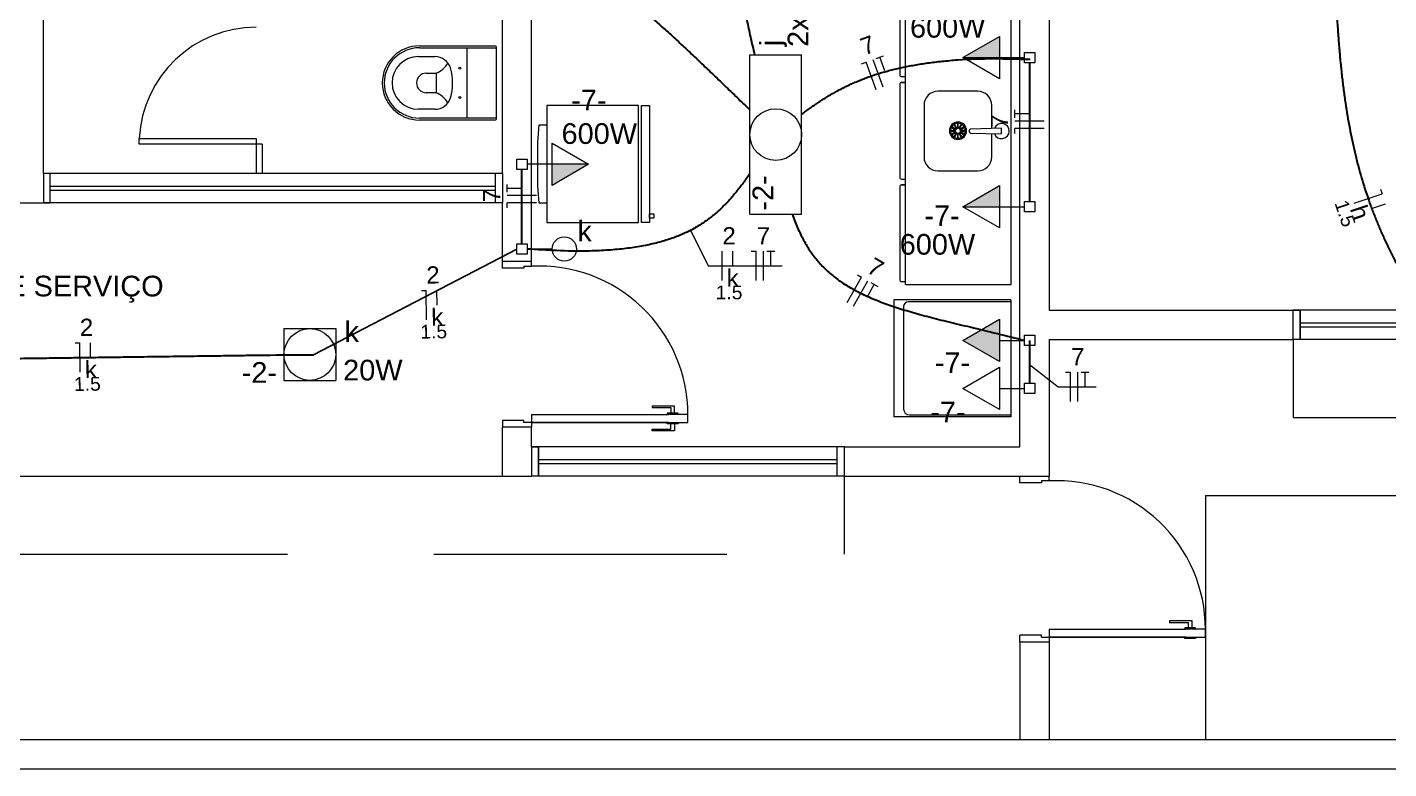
# Model space of a CAD drawing. Header units: millimetres. Extents: x 234.6 to 276.6, y 175.2 to 204.9.
# Drawn here: x 249.55 to 256.52, y 189.11 to 192.91 of the extents above; entities that cross this region are included whole.
import ezdxf

# ---------------------------------------------------------------- set-up
doc = ezdxf.new("R2010")
doc.units = ezdxf.units.MM
doc.header["$LTSCALE"] = 3
doc.header["$MEASUREMENT"] = 0
doc.linetypes.add('Dashed', pattern=[0.75, 0.5, -0.25])
for name, color, linetype, lineweight in [('CROQUI', 1, 'Continuous', 13), ('EL-Condutos', 3, 'Continuous', 30), ('EL-Fios', 2, 'Continuous', 20), ('EL-Textos fios', 2, 'Continuous', 20), ('EL-Textos pontos', 2, 'Continuous', 20), ('P-SIMBOL', 170, 'Continuous', 20), ('TEXTO', 3, 'Continuous', 30)]:
    doc.layers.add(name, color=color, linetype=linetype, lineweight=lineweight)
doc.layers.add('Fio', color=1, linetype='Continuous')
doc.styles.add('Arial', font='arial.ttf')

msp = doc.modelspace()

# ---------------------------------------------------------------- hatches: boundary and pattern name
at = {"layer": 'P-SIMBOL', "linetype": 'Continuous'}
for points in [[(254.5312, 192.7537), (254.3437, 192.7537), (254.5312, 192.8619)], [(252.2402, 192.207), (252.4277, 192.207), (252.2402, 192.0987)], [(254.5312, 191.9896), (254.3437, 191.9896), (254.5312, 192.0979)], [(254.5312, 191.413), (254.3437, 191.3047), (254.5312, 191.1965)]]:
    msp.add_hatch(color=256, dxfattribs=at).paths.add_polyline_path(points)

# ---------------------------------------------------------------- linework, layer by layer
at = {"layer": 'CROQUI'}
for p, q in [((254.6357, 190.7592), (254.6357, 195.6092)), ((249.6357, 192.1592), (249.6357, 195.4592)), ((251.9857, 192.1592), (251.9857, 195.4592)), ((254.7857, 195.4592), (254.7857, 191.4592)), ((252.1357, 192.0092), (252.1357, 193.9592)), ((254.0202, 193.2612), (254.0202, 192.6662)), ((254.0202, 193.2612), (254.0202, 192.6662)), ((254.0502, 191.6062), (254.0502, 193.3012)), ((251.5612, 192.8137), (251.9462, 192.8137)), ((251.5612, 192.8037), (251.9562, 192.8037)), ((251.8062, 192.4437), (251.8062, 192.8037)), ((251.9562, 192.4437), (251.9562, 192.8037)), ((251.5562, 192.7587), (251.6407, 192.7587)), ((251.5962, 192.6737), (251.6462, 192.6737)), ((251.6462, 192.6737), (251.6462, 192.5737)), ((254.0297, 192.6562), (254.0502, 192.6562)), ((254.0297, 192.6562), (254.0502, 192.6562)), ((254.0302, 192.6262), (254.0502, 192.6262)), ((254.0502, 192.6262), (254.0302, 192.6262)), ((251.6462, 192.5737), (251.5962, 192.5737)), ((254.0202, 192.6162), (254.0202, 192.1412)), ((254.0202, 192.6162), (254.0202, 192.1412)), ((254.2167, 192.5812), (254.2162, 192.5812)), ((254.4202, 192.5812), (254.2167, 192.5812)), ((251.6407, 192.4887), (251.5562, 192.4887)), ((252.6832, 192.5082), (252.2142, 192.5082)), ((252.2142, 192.5082), (252.2142, 191.9082)), ((252.6832, 191.9082), (252.6832, 192.5082)), ((252.6977, 191.9082), (252.6977, 192.5082)), ((252.6977, 192.5082), (252.7392, 192.5082)), ((252.7392, 192.5082), (252.7392, 191.9082)), ((254.1452, 192.5097), (254.1452, 192.2447)), ((254.4917, 192.3907), (254.4917, 192.5097)), ((251.9562, 192.4437), (251.5612, 192.4437)), ((251.9462, 192.4337), (251.5612, 192.4337)), ((254.3202, 192.4167), (254.3167, 192.4167)), ((254.3167, 192.4167), (254.3167, 192.3927)), ((254.3202, 192.3927), (254.3202, 192.4167)), ((252.1677, 192.3192), (252.1742, 192.4092)), ((252.1742, 192.4092), (252.2142, 192.4092)), ((254.2802, 192.3807), (254.2802, 192.3767)), ((254.3047, 192.3807), (254.2802, 192.3807)), ((254.2802, 192.3767), (254.3047, 192.3767)), ((254.2862, 192.3997), (254.2842, 192.3962)), ((254.2842, 192.3962), (254.3057, 192.3837)), ((254.3057, 192.3737), (254.2842, 192.3612)), ((254.2842, 192.3612), (254.2862, 192.3577)), ((254.3077, 192.3872), (254.2862, 192.3997)), ((254.2862, 192.3577), (254.3077, 192.3702)), ((254.3012, 192.4127), (254.2977, 192.4107)), ((254.2977, 192.4107), (254.3097, 192.3897)), ((254.3097, 192.3677), (254.2977, 192.3467)), ((254.2977, 192.3467), (254.3012, 192.3447)), ((254.3132, 192.3917), (254.3012, 192.4127)), ((254.3012, 192.3447), (254.3132, 192.3657)), ((254.3047, 192.3767), (254.3047, 192.3807)), ((254.3057, 192.3837), (254.3077, 192.3872)), ((254.3077, 192.3702), (254.3057, 192.3737)), ((254.3097, 192.3897), (254.3132, 192.3917)), ((254.3132, 192.3657), (254.3097, 192.3677)), ((254.3167, 192.3927), (254.3202, 192.3927)), ((254.3202, 192.3652), (254.3167, 192.3652)), ((254.3167, 192.3652), (254.3167, 192.3407)), ((254.3202, 192.3407), (254.3202, 192.3652)), ((254.3357, 192.4127), (254.3237, 192.3917)), ((254.3237, 192.3917), (254.3272, 192.3897)), ((254.3272, 192.3677), (254.3237, 192.3657)), ((254.3237, 192.3657), (254.3357, 192.3447)), ((254.3272, 192.3897), (254.3392, 192.4107)), ((254.3392, 192.3467), (254.3272, 192.3677)), ((254.3507, 192.3997), (254.3292, 192.3872)), ((254.3292, 192.3872), (254.3312, 192.3837)), ((254.3312, 192.3737), (254.3292, 192.3702)), ((254.3292, 192.3702), (254.3507, 192.3577)), ((254.3312, 192.3837), (254.3527, 192.3962)), ((254.3527, 192.3612), (254.3312, 192.3737)), ((254.3567, 192.3807), (254.3322, 192.3807)), ((254.3322, 192.3807), (254.3322, 192.3767)), ((254.3322, 192.3767), (254.3567, 192.3767)), ((254.3392, 192.4107), (254.3357, 192.4127)), ((254.3357, 192.3447), (254.3392, 192.3467)), ((254.3527, 192.3962), (254.3507, 192.3997)), ((254.3507, 192.3577), (254.3527, 192.3612)), ((254.3567, 192.3767), (254.3567, 192.3807)), ((254.5417, 192.3922), (254.3827, 192.3872)), ((254.3827, 192.3667), (254.5417, 192.3622)), ((254.4917, 192.2447), (254.4917, 192.3637)), ((254.5417, 192.3622), (254.5417, 192.3922)), ((250.1257, 192.3092), (250.1257, 192.3392)), ((250.1257, 192.3392), (250.7257, 192.3392)), ((250.7257, 192.3092), (250.1257, 192.3092)), ((250.7257, 192.3392), (250.7257, 192.3092)), ((250.7257, 192.3092), (250.7257, 192.1592)), ((250.7557, 192.3092), (250.7257, 192.3092)), ((250.7557, 192.3092), (250.7557, 192.1592)), ((252.1677, 192.0972), (252.1677, 192.3192)), ((254.3167, 192.3407), (254.3202, 192.3407)), ((254.1452, 192.2447), (254.1452, 192.2442)), ((254.4917, 192.2442), (254.4917, 192.2447)), ((249.6357, 192.1592), (249.6357, 192.0092)), ((251.1357, 192.1592), (249.6357, 192.1592)), ((251.9857, 192.1592), (249.6357, 192.1592)), ((249.6707, 192.1592), (249.6357, 192.1592)), ((249.6707, 192.0092), (249.6707, 192.1592)), ((251.9507, 192.0092), (251.9507, 192.1592)), ((251.9857, 192.1592), (251.9857, 192.0092)), ((254.2162, 192.1732), (254.2167, 192.1732)), ((254.2167, 192.1732), (254.4202, 192.1732)), ((249.6707, 192.0942), (251.9507, 192.0942)), ((249.6707, 192.0742), (251.9507, 192.0742)), ((252.1742, 192.0072), (252.1677, 192.0972)), ((254.0202, 192.0912), (254.0202, 191.6162)), ((254.0202, 192.0912), (254.0202, 191.6162)), ((254.0297, 192.1312), (254.0502, 192.1312)), ((254.0297, 192.1312), (254.0502, 192.1312)), ((254.0302, 192.1012), (254.0502, 192.1012)), ((254.0502, 192.1012), (254.0302, 192.1012)), ((249.4857, 192.0092), (249.6357, 192.0092)), ((251.1357, 192.0092), (249.6357, 192.0092)), ((251.9857, 192.0092), (249.6357, 192.0092)), ((249.6357, 192.0092), (249.6707, 192.0092)), ((251.9857, 191.7092), (251.9857, 192.0092)), ((252.1357, 191.7092), (252.1357, 192.0092)), ((252.2142, 192.0072), (252.1742, 192.0072)), ((252.7392, 191.9522), (252.7612, 191.9522)), ((252.7392, 191.9302), (252.7392, 191.9522)), ((252.7612, 191.9302), (252.7392, 191.9302)), ((252.7612, 191.9522), (252.7612, 191.9302)), ((252.2142, 191.9082), (252.6832, 191.9082)), ((252.7392, 191.9082), (252.6977, 191.9082)), ((252.1357, 191.7092), (251.9857, 191.7092)), ((251.9857, 191.6742), (251.9857, 191.7092)), ((252.0957, 191.6742), (251.9857, 191.6742)), ((252.0957, 191.6842), (252.0957, 191.6742)), ((252.0957, 191.6842), (252.1357, 191.6842)), ((252.1357, 191.6842), (252.1357, 191.7092)), ((254.0297, 191.6062), (254.0502, 191.6062)), ((254.0297, 191.6062), (254.0502, 191.6062)), ((254.0502, 191.5912), (254.0502, 191.6062)), ((254.0502, 191.5912), (254.5917, 191.5912)), ((253.9902, 191.5127), (253.9902, 190.9127)), ((254.5902, 191.5127), (253.9902, 191.5127)), ((254.5902, 191.5127), (254.5902, 190.9127)), ((254.0402, 191.4777), (254.0402, 190.9527)), ((254.5902, 191.5027), (254.0652, 191.5027)), ((254.7857, 191.4592), (256.0357, 191.4592)), ((256.0357, 191.3092), (256.0357, 191.4592)), ((258.0357, 191.4592), (256.0357, 191.4592)), ((256.0707, 191.4592), (256.0357, 191.4592)), ((256.0357, 191.4592), (256.0707, 191.4592)), ((256.0707, 191.3092), (256.0707, 191.4592)), ((256.0707, 191.4592), (256.0707, 191.3092)), ((256.0707, 191.3942), (258.0007, 191.3942)), ((256.0707, 191.3742), (258.0007, 191.3742)), ((254.7857, 191.3092), (256.0357, 191.3092)), ((254.7857, 191.3092), (254.7857, 190.6092)), ((257.5357, 191.3092), (256.0357, 191.3092)), ((258.0357, 191.3092), (256.0357, 191.3092)), ((252.7522, 190.9672), (252.7522, 190.9597)), ((252.8677, 190.9672), (252.7522, 190.9672)), ((252.7522, 190.9597), (252.8477, 190.9597)), ((252.8477, 190.9597), (252.8477, 190.9322)), ((252.8677, 190.9322), (252.8677, 190.9672)), ((252.0957, 190.8942), (251.9857, 190.8942)), ((251.9857, 190.8942), (251.9857, 190.8592)), ((252.0957, 190.8842), (252.0957, 190.8942)), ((252.1357, 190.8842), (252.0957, 190.8842)), ((252.1357, 190.9242), (252.8357, 190.9242)), ((252.1357, 190.9242), (252.1357, 190.8592)), ((252.1357, 190.8842), (252.9357, 190.8842)), ((252.8357, 190.8842), (252.1357, 190.8842)), ((252.1357, 190.8842), (252.9357, 190.8842)), ((252.8857, 190.9322), (252.8302, 190.9322)), ((252.8302, 190.9322), (252.8302, 190.9247)), ((252.8302, 190.8767), (252.8302, 190.8842)), ((252.9357, 190.9242), (252.8357, 190.9242)), ((252.8857, 190.9247), (252.8857, 190.9322)), ((252.8857, 190.8842), (252.8857, 190.8767)), ((252.9357, 190.8842), (252.9357, 190.9242)), ((254.5902, 190.9127), (253.9902, 190.9127)), ((254.0702, 190.9227), (254.5902, 190.9227)), ((251.9857, 190.6092), (251.9857, 190.8592)), ((252.1357, 190.8592), (251.9857, 190.8592)), ((252.1357, 190.7592), (252.1357, 190.8592)), ((252.7522, 190.8417), (252.7522, 190.8492)), ((252.7522, 190.8492), (252.8477, 190.8492)), ((252.8677, 190.8417), (252.7522, 190.8417)), ((252.8857, 190.8767), (252.8302, 190.8767)), ((252.8477, 190.8492), (252.8477, 190.8767)), ((252.8677, 190.8767), (252.8677, 190.8417)), ((252.1357, 190.7592), (252.1357, 190.6092)), ((253.7357, 190.7592), (252.1357, 190.7592)), ((252.1707, 190.7592), (252.1357, 190.7592)), ((252.1357, 190.7592), (252.1707, 190.7592)), ((252.1707, 190.6092), (252.1707, 190.7592)), ((252.1707, 190.7592), (252.1707, 190.6092)), ((253.7007, 190.6092), (253.7007, 190.7592)), ((253.7357, 190.7592), (254.6357, 190.7592)), ((253.7357, 190.7592), (253.7357, 190.6092)), ((252.1707, 190.6942), (253.7007, 190.6942)), ((252.1707, 190.6742), (253.7007, 190.6742)), ((247.1357, 190.6092), (251.9857, 190.6092)), ((251.9857, 190.6092), (252.1357, 190.6092)), ((253.6357, 190.6092), (252.1357, 190.6092)), ((253.7357, 190.6092), (252.1357, 190.6092)), ((253.7357, 190.6092), (254.7857, 190.6092)), ((254.6357, 190.5742), (254.6357, 190.6092)), ((254.6357, 190.5742), (254.6357, 190.6092)), ((254.6357, 190.5742), (254.6357, 190.6092)), ((254.6357, 190.5742), (254.6357, 190.6092)), ((254.7857, 190.5842), (254.7857, 190.6092)), ((254.7457, 190.5742), (254.6357, 190.5742)), ((254.7457, 190.5842), (254.7457, 190.5742)), ((254.7857, 190.5842), (254.7457, 190.5842)), ((255.5857, 190.5092), (255.5857, 189.2592)), ((255.5857, 190.5092), (264.4857, 190.5092)), ((255.5177, 189.8672), (255.4022, 189.8672)), ((255.4022, 189.8672), (255.4022, 189.8597)), ((255.4022, 189.8597), (255.4977, 189.8597)), ((255.4977, 189.8597), (255.4977, 189.8322)), ((255.5177, 189.8322), (255.5177, 189.8672)), ((254.7457, 189.7942), (254.6357, 189.7942)), ((254.6357, 189.7592), (254.6357, 189.7942)), ((254.7457, 189.7842), (254.7457, 189.7942)), ((254.7457, 189.7842), (254.7857, 189.7842)), ((254.7857, 189.8242), (255.4857, 189.8242)), ((254.7857, 189.8242), (254.7857, 189.7842)), ((254.7857, 189.7842), (254.7857, 189.7592)), ((254.7857, 189.7842), (255.5857, 189.7842)), ((255.4857, 189.7842), (254.7857, 189.7842)), ((254.7857, 189.7842), (255.5857, 189.7842)), ((255.5357, 189.8322), (255.4802, 189.8322)), ((255.4802, 189.8322), (255.4802, 189.8247)), ((255.4802, 189.7767), (255.4802, 189.7842)), ((255.5357, 189.7767), (255.4802, 189.7767)), ((255.5857, 189.8242), (255.4857, 189.8242)), ((255.5357, 189.8247), (255.5357, 189.8322)), ((255.5357, 189.7842), (255.5357, 189.7767)), ((255.5857, 189.7842), (255.5857, 189.8242)), ((254.6357, 189.7592), (254.7857, 189.7592)), ((254.6357, 189.7592), (254.6357, 189.2592)), ((254.7857, 189.7592), (254.7857, 189.2592)), ((248.2857, 189.2592), (266.3857, 189.2592)), ((240.5357, 189.1092), (266.5357, 189.1092))]:
    msp.add_line(p, q, dxfattribs=at)
at = {"layer": 'CROQUI', "linetype": 'Continuous'}
msp.add_line((254.5917, 191.5912), (254.5917, 193.3012), dxfattribs=at)
at = {"layer": 'CROQUI', "linetype": 'Dashed'}
for p, q in [((256.0357, 191.3092), (256.0357, 190.9092)), ((256.0357, 190.9092), (262.2857, 190.9092)), ((253.7357, 190.6092), (253.7357, 190.2092)), ((247.1357, 190.2092), (253.7357, 190.2092))]:
    msp.add_line(p, q, dxfattribs=at)
at = {"layer": 'CROQUI'}
for centre in [(251.7687, 192.6987), (251.7687, 192.5487)]:
    msp.add_circle(centre, 0.005, dxfattribs=at)
for centre, radius, start, end in [((250.7257, 192.3092), 0.6, 90, 177.138), ((251.5612, 192.6237), 0.19, 90, 270), ((251.5612, 192.6237), 0.18, 90, 270), ((251.9462, 192.8037), 0.01, 0, 90), ((251.5562, 192.6237), 0.135, 90, 270), ((251.6407, 192.6762), 0.0825, 16.9645, 90), ((251.6112, 192.7742), 0.1066, 289.035, 333.061), ((251.4687, 192.6237), 0.2624, 343.035, 16.9645), ((251.5962, 192.6237), 0.05, 90, 270), ((254.0302, 192.6662), 0.01, 179.999, 273.985), ((254.0302, 192.6162), 0.01, 90, 180.008), ((251.6112, 192.4727), 0.1066, 26.9395, 70.9647), ((254.2162, 192.5097), 0.0714, 90, 180), ((254.4202, 192.5097), 0.0714, 0, 90), ((251.6407, 192.5712), 0.0825, 270, 343.035), ((251.9462, 192.4437), 0.01, 270, 0), ((254.3187, 192.3787), 0.0442, 0, 180), ((254.3187, 192.3787), 0.0382, 0, 180), ((254.3187, 192.3787), 0.0382, 0, 180), ((254.5417, 192.3772), 0.0391, 200.769, 159.075), ((254.3187, 192.3787), 0.0442, 180, 0), ((254.3187, 192.3787), 0.0382, 180, 0), ((254.3187, 192.3787), 0.0382, 180, 0), ((254.3187, 192.3787), 0.0137, 0, 180), ((254.3187, 192.3787), 0.0137, 180, 0), ((254.3852, 192.3772), 0.0105, 103.785, 256.215), ((254.2162, 192.2442), 0.0714, 180, 270), ((254.4202, 192.2442), 0.0714, 270, 0), ((254.0302, 192.1412), 0.01, 179.999, 273.985), ((254.0302, 192.0912), 0.01, 90, 180.008), ((252.1747, 190.9242), 0.761, 0, 92.9376), ((254.0302, 191.6162), 0.01, 179.999, 273.985), ((254.0652, 191.4777), 0.025, 90, 180), ((254.0702, 190.9527), 0.03, 180, 270), ((254.8247, 189.8242), 0.761, 0, 92.9376)]:
    msp.add_arc(centre, radius, start, end, dxfattribs=at)
at = {"layer": 'EL-Condutos', "color": 3, "linetype": 'Continuous'}
for points, knots in [([(253.2794, 192.7672), (253.2757, 192.7826), (253.2684, 192.8131), (253.258, 192.8582), (253.2483, 192.902), (253.2392, 192.9443), (253.2308, 192.9849), (253.2229, 193.0242), (253.2157, 193.0621), (253.2091, 193.0987), (253.203, 193.1341), (253.1974, 193.1683), (253.1924, 193.2015), (253.1878, 193.2337), (253.1837, 193.265), (253.18, 193.2954), (253.1768, 193.3251), (253.1739, 193.3541), (253.1714, 193.3824), (253.1692, 193.4103), (253.1673, 193.4376), (253.1658, 193.4646), (253.1645, 193.4913), (253.1634, 193.5177), (253.1626, 193.5439), (253.162, 193.5701), (253.1615, 193.5962), (253.1613, 193.6224), (253.1611, 193.6487), (253.161, 193.6753), (253.1611, 193.7788), (253.1611, 193.8735), (253.1611, 193.9592)], [0.427306, 0.427306, 0.427306, 0.427306, 0.474759, 0.521382, 0.566228, 0.609378, 0.650912, 0.690912, 0.729458, 0.76663, 0.80251, 0.837178, 0.870716, 0.903204, 0.934724, 0.965355, 0.99518, 1.024277, 1.052728, 1.080612, 1.108009, 1.134997, 1.161656, 1.188064, 1.214299, 1.240437, 1.266556, 1.292731, 1.31904, 1.345557, 1.372358, 1.629593, 1.629593, 1.629593, 1.629593]), ([(250.9432, 193.7859), (250.9842, 193.7776), (251.0643, 193.7613), (251.1819, 193.7356), (251.2942, 193.7085), (251.4014, 193.6802), (251.5039, 193.6507), (251.6019, 193.6198), (251.6956, 193.5878), (251.7852, 193.5544), (251.8711, 193.5198), (251.9535, 193.4838), (252.0326, 193.4466), (252.1087, 193.4081), (252.1821, 193.3683), (252.2529, 193.3271), (252.3215, 193.2846), (252.3881, 193.2408), (252.453, 193.1957), (252.5164, 193.1492), (252.5785, 193.1014), (252.6397, 193.0523), (252.7002, 193.0017), (252.7602, 192.9499), (252.8199, 192.8966), (252.8797, 192.842), (252.9399, 192.786), (253.0005, 192.7286), (253.062, 192.6698), (253.1245, 192.6096), (253.1883, 192.548), (253.2314, 192.5066), (253.2532, 192.4858)], [0.120275, 0.120275, 0.120275, 0.120275, 0.245541, 0.365818, 0.481218, 0.592039, 0.698584, 0.801156, 0.900062, 0.995611, 1.088109, 1.177866, 1.265189, 1.350381, 1.433744, 1.515572, 1.596156, 1.675775, 1.754704, 1.833205, 1.911534, 1.989933, 2.068638, 2.147872, 2.227854, 2.308792, 2.390888, 2.47434, 2.55934, 2.646078, 2.734743, 2.825299, 2.825299, 2.825299, 2.825299]), ([(256.2554, 193.0512), (256.2563, 193.0248), (256.2585, 192.9724), (256.2635, 192.8948), (256.269, 192.8193), (256.2754, 192.7459), (256.2827, 192.6747), (256.2908, 192.6054), (256.2999, 192.538), (256.31, 192.4723), (256.3211, 192.4083), (256.3333, 192.3458), (256.3466, 192.2846), (256.361, 192.2248), (256.3767, 192.1661), (256.3936, 192.1084), (256.4118, 192.0517), (256.4313, 191.9957), (256.4522, 191.9405), (256.4745, 191.8859), (256.4982, 191.8317), (256.5235, 191.7779), (256.5503, 191.7243), (256.5787, 191.6708), (256.6088, 191.6173), (256.6405, 191.5637), (256.6739, 191.5098), (256.709, 191.4556), (256.746, 191.4009), (256.7848, 191.3456), (256.8573, 191.2465), (256.9165, 191.1655), (256.9621, 191.1031)], [0.407938, 0.407938, 0.407938, 0.407938, 0.487345, 0.565328, 0.641041, 0.714614, 0.786182, 0.855882, 0.923853, 0.990238, 1.055182, 1.118834, 1.181344, 1.242868, 1.303562, 1.363585, 1.423097, 1.482263, 1.541243, 1.600204, 1.659308, 1.718717, 1.778594, 1.839099, 1.900388, 1.962617, 2.025937, 2.090499, 2.156448, 2.223926, 2.293074, 2.524938, 2.524938, 2.524938, 2.524938]), ([(253.2532, 192.1583), (253.2476, 192.1505), (253.2363, 192.1347), (253.2192, 192.1112), (253.2019, 192.0882), (253.1842, 192.0659), (253.1662, 192.0443), (253.1478, 192.0233), (253.1288, 192.0031), (253.1092, 191.9835), (253.089, 191.9647), (253.068, 191.9466), (253.0461, 191.9293), (253.0234, 191.9127), (252.9996, 191.897), (252.9747, 191.882), (252.9487, 191.8678), (252.9214, 191.8545), (252.8928, 191.842), (252.8628, 191.8303), (252.8314, 191.8195), (252.7983, 191.8096), (252.7636, 191.8006), (252.7272, 191.7924), (252.689, 191.7852), (252.6489, 191.7789), (252.6068, 191.7736), (252.5627, 191.7691), (252.5164, 191.7657), (252.468, 191.7633), (252.3329, 191.7592), (252.2141, 191.7664), (252.1122, 191.7726)], [0.239459, 0.239459, 0.239459, 0.239459, 0.268529, 0.297716, 0.326497, 0.354924, 0.38305, 0.410937, 0.438653, 0.466271, 0.493873, 0.521547, 0.549387, 0.577497, 0.605983, 0.634959, 0.664542, 0.694852, 0.726012, 0.758147, 0.79138, 0.825836, 0.861637, 0.898905, 0.937757, 0.978312, 1.020683, 1.064982, 1.111318, 1.159799, 1.21053, 1.516516, 1.516516, 1.516516, 1.516516]), ([(253.4708, 191.9512), (253.4748, 191.9393), (253.4833, 191.9159), (253.4972, 191.8816), (253.5121, 191.8489), (253.528, 191.8179), (253.5449, 191.7885), (253.5629, 191.7606), (253.5821, 191.7342), (253.6024, 191.7091), (253.6239, 191.6854), (253.6467, 191.6629), (253.6708, 191.6416), (253.6962, 191.6214), (253.7231, 191.6022), (253.7513, 191.584), (253.7811, 191.5666), (253.8125, 191.5501), (253.8454, 191.5342), (253.8799, 191.519), (253.9162, 191.5044), (253.9542, 191.4903), (253.9939, 191.4765), (254.0355, 191.4632), (254.0789, 191.4501), (254.1243, 191.4372), (254.1716, 191.4244), (254.221, 191.4117), (254.2724, 191.399), (254.326, 191.3861), (254.4555, 191.3562), (254.5666, 191.3281), (254.6592, 191.3047)], [0.410814, 0.410814, 0.410814, 0.410814, 0.448622, 0.48575, 0.521632, 0.556427, 0.590297, 0.623416, 0.65596, 0.688114, 0.720062, 0.751988, 0.784075, 0.8165, 0.849433, 0.883035, 0.91746, 0.95285, 0.989336, 1.027042, 1.06608, 1.106556, 1.148567, 1.192204, 1.237553, 1.284693, 1.333701, 1.38465, 1.43761, 1.492648, 1.549831, 1.836359, 1.836359, 1.836359, 1.836359])]:
    msp.add_open_spline(points, degree=3, knots=knots, dxfattribs=at)
for points in [[(253.5182, 192.4632), (253.54, 192.4792), (253.5617, 192.4947), (253.5834, 192.5098), (253.6051, 192.5244), (253.627, 192.5386), (253.6489, 192.5523), (253.6711, 192.5655), (253.6935, 192.5783), (253.7163, 192.5906), (253.7394, 192.6024), (253.7629, 192.6138), (253.7869, 192.6247), (253.8113, 192.6352), (253.8364, 192.6452), (253.8621, 192.6548), (253.8884, 192.6639), (253.9155, 192.6726), (253.9434, 192.6808), (253.9721, 192.6886), (254.0016, 192.696), (254.0322, 192.7028), (254.0637, 192.7093), (254.0962, 192.7153), (254.1299, 192.7209), (254.1647, 192.726), (254.2007, 192.7307), (254.238, 192.7349), (254.2766, 192.7387), (254.3165, 192.7421), (254.6879, 192.7451)], [(254.6857, 192.7275), (254.6857, 192.6939), (254.6857, 192.6622), (254.6857, 192.6325), (254.6857, 192.6046), (254.6857, 192.5783), (254.6857, 192.5534), (254.6857, 192.5299), (254.6857, 192.5075), (254.6857, 192.4862), (254.6857, 192.4658), (254.6857, 192.4461), (254.6857, 192.4269), (254.6857, 192.4083), (254.6857, 192.3899), (254.6857, 192.3716), (254.6857, 192.3534), (254.6857, 192.335), (254.6857, 192.3164), (254.6857, 192.2972), (254.6857, 192.2775), (254.6857, 192.2571), (254.6857, 192.2358), (254.6857, 192.2134), (254.6857, 192.1899), (254.6857, 192.165), (254.6857, 192.1387), (254.6857, 192.1108), (254.6857, 192.0811), (254.6857, 192.0494), (254.6857, 192.0158)], [(252.0857, 191.799), (252.0857, 191.8168), (252.0857, 191.8334), (252.0857, 191.8492), (252.0857, 191.864), (252.0857, 191.878), (252.0857, 191.8913), (252.0857, 191.904), (252.0857, 191.916), (252.0857, 191.9275), (252.0857, 191.9386), (252.0857, 191.9492), (252.0857, 191.9596), (252.0857, 191.9698), (252.0857, 191.9798), (252.0857, 191.9898), (252.0857, 191.9998), (252.0857, 192.0098), (252.0857, 192.02), (252.0857, 192.0304), (252.0857, 192.0411), (252.0857, 192.0521), (252.0857, 192.0636), (252.0857, 192.0757), (252.0857, 192.0883), (252.0857, 192.1016), (252.0857, 192.1156), (252.0857, 192.1304), (252.0857, 192.1462), (252.0857, 192.1629), (252.0857, 192.1806)], [(254.6857, 191.3047), (254.6857, 191.2694), (254.6857, 191.2612), (254.6857, 191.2534), (254.6857, 191.246), (254.6857, 191.239), (254.6857, 191.2323), (254.6857, 191.2259), (254.6857, 191.2198), (254.6857, 191.2139), (254.6857, 191.2082), (254.6857, 191.2026), (254.6857, 191.1972), (254.6857, 191.1919), (254.6857, 191.1866), (254.6857, 191.1814), (254.6857, 191.1762), (254.6857, 191.171), (254.6857, 191.1657), (254.6857, 191.1603), (254.6857, 191.1547), (254.6857, 191.149), (254.6857, 191.1431), (254.6857, 191.137), (254.6857, 191.1306), (254.6857, 191.1239), (254.6857, 191.1169), (254.6857, 191.1095), (254.6857, 191.1017), (254.6857, 191.0935), (254.6857, 191.0848)], [(248.6052, 191.202), (248.8428, 191.2034), (248.9359, 191.2046), (249.0236, 191.2058), (249.1063, 191.2069), (249.1844, 191.2079), (249.2583, 191.2089), (249.3285, 191.2099), (249.3953, 191.2107), (249.4593, 191.2116), (249.5207, 191.2124), (249.5801, 191.2132), (249.6377, 191.214), (249.6942, 191.2147), (249.7498, 191.2155), (249.805, 191.2162), (249.8601, 191.217), (249.9157, 191.2177), (249.9722, 191.2185), (250.0299, 191.2192), (250.0892, 191.22), (250.1506, 191.2209), (250.2146, 191.2217), (250.2814, 191.2226), (250.3516, 191.2235), (250.4255, 191.2245), (250.5036, 191.2256), (250.5863, 191.2267), (250.674, 191.2279), (250.7671, 191.2291), (251.0195, 191.2304)]]:
    msp.add_spline(points, degree=3, dxfattribs=at)
at = {"layer": 'EL-Fios'}
for p, q in [((253.9001, 192.7485), (253.9377, 192.7622)), ((253.825, 192.7211), (253.8484, 192.7297)), ((253.8998, 192.5888), (253.8484, 192.7297)), ((253.9351, 192.6016), (253.8837, 192.7425)), ((253.9446, 192.6849), (253.9189, 192.7554)), ((254.6107, 192.4454), (254.6107, 192.4854)), ((254.6857, 192.4654), (254.6107, 192.4654)), ((254.7607, 192.4279), (254.6107, 192.4279)), ((254.7607, 192.3904), (254.6107, 192.3904)), ((254.6107, 192.3654), (254.6107, 192.3904)), ((252.0107, 192.0636), (252.0107, 192.1036)), ((252.0857, 192.0836), (252.0107, 192.0836)), ((256.4819, 192.0791), (256.4899, 192.0554)), ((252.1607, 192.0461), (252.0107, 192.0461)), ((252.1607, 192.0086), (252.0107, 192.0086)), ((252.0107, 191.9836), (252.0107, 192.0086)), ((256.3477, 192.0077), (256.4899, 192.0554)), ((256.436, 191.9803), (256.5071, 192.0042)), ((253.1113, 191.6111), (253.1113, 191.7611)), ((253.1653, 191.6861), (253.1653, 191.7611)), ((253.2604, 191.7611), (253.2854, 191.7611)), ((253.2854, 191.6111), (253.2854, 191.7611)), ((253.3229, 191.6111), (253.3229, 191.7611)), ((253.3404, 191.7611), (253.3804, 191.7611)), ((253.3604, 191.6861), (253.3604, 191.7611)), ((253.7506, 191.4979), (253.8253, 191.628)), ((253.7831, 191.4792), (253.8578, 191.6093)), ((253.8036, 191.6404), (253.8253, 191.628)), ((253.853, 191.5256), (253.8903, 191.5906)), ((253.873, 191.6006), (253.9077, 191.5807)), ((251.5712, 191.5596), (251.5962, 191.5599)), ((251.5982, 191.4099), (251.5962, 191.5599)), ((251.6513, 191.4857), (251.6503, 191.5606)), ((249.7977, 191.2911), (249.8227, 191.2915)), ((249.8247, 191.1415), (249.8227, 191.2915)), ((249.8778, 191.2172), (249.8768, 191.2922)), ((254.8693, 191.1412), (254.8943, 191.1412)), ((254.8943, 190.9912), (254.8943, 191.1412)), ((254.9318, 190.9912), (254.9318, 191.1412)), ((254.9493, 191.1412), (254.9893, 191.1412)), ((254.9693, 191.0662), (254.9693, 191.1412))]:
    msp.add_line(p, q, dxfattribs=at)
at = {"layer": 'EL-Textos fios'}
for p, q in [((252.9495, 191.8685), (253.04, 191.6861)), ((253.04, 191.6861), (253.4179, 191.6861)), ((254.6857, 191.1814), (254.8318, 191.0662)), ((254.8318, 191.0662), (255.0268, 191.0662))]:
    msp.add_line(p, q, dxfattribs=at)
at = {"layer": 'Fio', "color": 3}
msp.add_line((251.0195, 191.2304), (252.0592, 191.7726), dxfattribs=at)
at = {"layer": 'P-SIMBOL'}
for p, q in [((254.3437, 192.7537), (254.5312, 192.8619)), ((254.5312, 192.8619), (254.5312, 192.6454)), ((253.2532, 191.9512), (253.2532, 192.7672)), ((253.2532, 192.7672), (253.5182, 192.7672)), ((253.5182, 191.9512), (253.5182, 192.7672)), ((254.6592, 192.7272), (254.6592, 192.7802)), ((254.6592, 192.7802), (254.7122, 192.7802)), ((254.7122, 192.7802), (254.7122, 192.7272)), ((254.3437, 192.7537), (254.5312, 192.7537)), ((254.5312, 192.6454), (254.3437, 192.7537)), ((254.5312, 192.7537), (254.6592, 192.7537)), ((254.7122, 192.7272), (254.6592, 192.7272)), ((252.2402, 192.3152), (252.4277, 192.207)), ((252.2402, 192.0987), (252.2402, 192.3152)), ((252.0592, 192.1805), (252.0592, 192.2335)), ((252.0592, 192.2335), (252.1122, 192.2335)), ((252.1122, 192.2335), (252.1122, 192.1805)), ((252.2402, 192.207), (252.1122, 192.207)), ((252.4277, 192.207), (252.2402, 192.207)), ((252.4277, 192.207), (252.2402, 192.0987)), ((252.1122, 192.1805), (252.0592, 192.1805)), ((254.3437, 191.9896), (254.5312, 192.0979)), ((254.5312, 192.0979), (254.5312, 191.8814)), ((254.6592, 191.9631), (254.6592, 192.0161)), ((254.6592, 192.0161), (254.7122, 192.0161)), ((254.7122, 192.0161), (254.7122, 191.9631)), ((253.2532, 191.9512), (253.5182, 191.9512)), ((254.3437, 191.9896), (254.5312, 191.9896)), ((254.5312, 191.8814), (254.3437, 191.9896)), ((254.5312, 191.9896), (254.6592, 191.9896)), ((254.7122, 191.9631), (254.6592, 191.9631)), ((252.0592, 191.7461), (252.0592, 191.7992)), ((252.0592, 191.7992), (252.1122, 191.7992)), ((252.1122, 191.7992), (252.1122, 191.7461)), ((252.1122, 191.7461), (252.0592, 191.7461)), ((252.2407, 191.7726), (252.1122, 191.7726)), ((254.3437, 191.3047), (254.5312, 191.413)), ((254.5312, 191.413), (254.5312, 191.1965)), ((250.8677, 191.3647), (251.1327, 191.3647)), ((250.8677, 191.3647), (250.8677, 191.0997)), ((251.1327, 191.3647), (251.1327, 191.0997)), ((254.5312, 191.1965), (254.3437, 191.3047)), ((254.5312, 191.3047), (254.6592, 191.3047)), ((254.6592, 191.2782), (254.6592, 191.3312)), ((254.6592, 191.3312), (254.7122, 191.3312)), ((254.7122, 191.3312), (254.7122, 191.2782)), ((254.7122, 191.2782), (254.6592, 191.2782)), ((254.3437, 191.0581), (254.5312, 191.1664)), ((254.5312, 191.1664), (254.5312, 190.9499)), ((250.8677, 191.0997), (251.1327, 191.0997)), ((254.5312, 190.9499), (254.3437, 191.0581)), ((254.5312, 191.0581), (254.6592, 191.0581)), ((254.6592, 191.0316), (254.6592, 191.0847)), ((254.6592, 191.0847), (254.7122, 191.0847)), ((254.7122, 191.0316), (254.6592, 191.0316)), ((254.7122, 191.0847), (254.7122, 191.0316))]:
    msp.add_line(p, q, dxfattribs=at)
for centre, radius in [((253.3857, 192.3592), 0.1325), ((252.3032, 191.7726), 0.0625), ((251.0002, 191.2322), 0.1325)]:
    msp.add_circle(centre, radius, dxfattribs=at)

# ---------------------------------------------------------------- texts
at = {"layer": 'EL-Textos fios', "attachment_point": 8, "line_spacing_factor": 0.798, "style": 'Arial'}
for s, insert, char_height, width, rotation in [('7', (253.8717, 192.7756), 0.0882, 0.1059, 20.03633), ('7', (254.5756, 192.4277), 0.0882, 0.1059, 90.00021), ('7', (251.9756, 192.0462), 0.0882, 0.1059, 90.00021), ('1.5', (256.2668, 191.9432), 0.0706, 0.25416, 288.57592), ('h', (256.3358, 191.9465), 0.0882, 0.1059, 288.57592), ('7', (253.8752, 191.64), 0.0882, 0.1059, 330.13828), ('2', (251.6309, 191.5958), 0.0882, 0.1059, 0.76776), ('k', (251.6529, 191.3798), 0.0882, 0.1059, 0.76776), ('2', (249.8573, 191.3274), 0.0882, 0.1059, 0.76776), ('1.5', (251.6349, 191.3135), 0.0706, 0.25416, 0.76776), ('k', (249.8793, 191.1114), 0.0882, 0.1059, 0.76776), ('1.5', (249.8614, 191.045), 0.0706, 0.25416, 0.76776)]:
    msp.add_mtext(s, dxfattribs=dict(at, insert=insert, char_height=char_height, width=width, rotation=rotation))
for s, insert, char_height, width in [('2', (253.1467, 191.7964), 0.0882, 0.1059), ('7', (253.3227, 191.7964), 0.0882, 0.1059), ('k', (253.1652, 191.5804), 0.0882, 0.1059), ('1.5', (253.1467, 191.514), 0.0706, 0.25416), ('7', (254.9317, 191.1764), 0.0882, 0.1059)]:
    msp.add_mtext(s, dxfattribs=dict(at, insert=insert, char_height=char_height, width=width))
at = {"layer": 'EL-Textos pontos', "char_height": 0.1059, "attachment_point": 7, "rotation": 90.00021, "line_spacing_factor": 0.798, "style": 'Arial'}
for s, insert, width in [('2x32W', (253.5543, 192.8082), 0.6354), ('j', (253.4427, 192.8117), 0.12708), ('-2-', (253.3728, 191.9697), 0.38124)]:
    msp.add_mtext(s, dxfattribs=dict(at, insert=insert, width=width))
at = {"layer": 'EL-Textos pontos', "char_height": 0.1059, "line_spacing_factor": 0.798, "style": 'Arial'}
for s, insert, width, attachment_point in [('600W', (254.2662, 192.8542), 0.50832, 8), ('-7-', (252.4287, 192.4832), 0.38124, 8), ('600W', (252.4822, 192.3097), 0.50832, 8), ('-7-', (254.2372, 191.8907), 0.38124, 8), ('k', (252.3702, 191.8112), 0.12708, 7), ('600W', (254.2137, 191.7422), 0.50832, 8), ('k', (251.1777, 191.2962), 0.12708, 7), ('-7-', (254.2907, 191.1377), 0.38124, 8), ('-2-', (250.6512, 191.0872), 0.38124, 7), ('20W', (251.1707, 191.0977), 0.38124, 7), ('-7-', (254.2672, 190.8847), 0.38124, 8)]:
    msp.add_mtext(s, dxfattribs=dict(at, insert=insert, width=width, attachment_point=attachment_point))
at = {"layer": 'TEXTO', "insert": (248.8952, 191.4972), "char_height": 0.1059, "width": 1.9062, "attachment_point": 7, "line_spacing_factor": 0.798, "style": 'Arial'}
msp.add_mtext('ÁREA DE SERVIÇO', dxfattribs=at)

doc.saveas('drawing.dxf')
